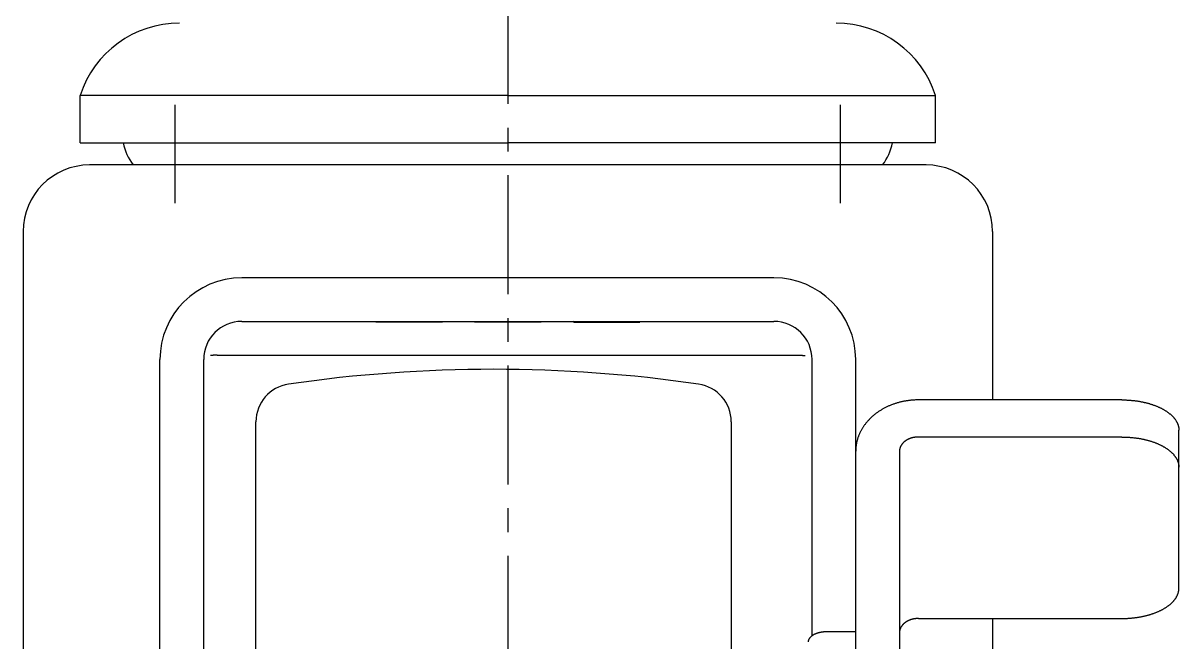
# Model space of a CAD drawing. Extents: x 5 to 224, y -17 to 261.
# Drawn here: x 30.4 to 91.2, y 97.6 to 130.1 of the extents above; entities that cross this region are included whole.
import ezdxf

# ---------------------------------------------------------------- set-up
doc = ezdxf.new("R2010")
doc.units = 0
doc.header["$LTSCALE"] = 5
doc.linetypes.add('CENTER', pattern=[2, 1.25, -0.25, 0.25, -0.25])
doc.layers.get('0').update_dxf_attribs({"linetype": 'CONTINUOUS'})
doc.layers.add('CENTER', color=1, linetype='CENTER')

msp = doc.modelspace()

# ---------------------------------------------------------------- linework, layer by layer
at = {"color": 7, "linetype": 'CONTINUOUS'}
for p, q in [((33.353216, 123.778729), (33.353216, 126.278729)), ((55.853216, 126.278729), (33.353216, 126.278729)), ((55.853216, 126.278729), (78.353216, 126.278729)), ((78.353216, 123.778729), (78.353216, 126.278729)), ((33.353216, 123.778729), (55.853216, 123.778729)), ((78.353216, 123.778729), (55.853216, 123.778729)), ((77.853216, 122.622479), (33.853216, 122.622479)), ((30.353216, 119.122479), (30.353216, 96.222978)), ((81.353216, 119.122479), (81.353216, 110.274116)), ((69.853216, 116.691337), (41.853216, 116.691337)), ((41.853216, 114.400089), (69.853216, 114.400089)), ((48.92139, 114.400089), (48.903212, 114.362479)), ((52.389115, 114.362479), (48.903212, 114.362479)), ((50.646163, 114.362479), (50.676083, 114.400089)), ((52.389115, 114.362479), (52.432543, 114.400089)), ((54.075042, 114.400089), (54.110265, 114.362479)), ((57.596168, 114.362479), (54.110265, 114.362479)), ((57.631391, 114.400089), (57.596168, 114.362479)), ((59.317318, 114.362479), (59.27389, 114.400089)), ((59.317318, 114.362479), (62.803221, 114.362479)), ((61.060269, 114.362479), (61.03035, 114.400089)), ((62.785042, 114.400089), (62.803221, 114.362479)), ((40.553216, 112.622479), (71.153216, 112.622479)), ((37.553216, 63.382479), (37.553216, 112.391337)), ((39.853216, 63.382479), (39.853216, 112.400089)), ((71.853216, 97.874005), (71.853216, 112.400089)), ((74.153216, 63.382479), (74.153216, 112.391337)), ((88.153216, 110.274116), (77.453216, 110.274116)), ((42.603216, 39.641563), (42.603216, 109.123396)), ((67.603216, 109.123396), (67.603216, 39.641563)), ((88.153216, 108.323605), (77.453216, 108.323605)), ((91.153216, 100.374816), (91.153216, 108.684358)), ((76.453216, 107.572353), (76.453216, 65.453325)), ((77.453216, 98.785058), (88.153216, 98.785058)), ((81.353216, 98.785058), (81.353216, 96.222978)), ((74.153216, 98.085973), (72.653216, 98.085973))]:
    msp.add_line(p, q, dxfattribs=at)
for points in [[(40.5532, 112.622, 0), (40.5506, 112.622, 0), (40.548, 112.622, 0), (40.5454, 112.622, 0), (40.5427, 112.622, 0), (40.5401, 112.622, 0), (40.5375, 112.622, 0), (40.5349, 112.622, 0), (40.5323, 112.622, 0), (40.5296, 112.622, 0), (40.527, 112.622, 0), (40.5244, 112.622, 0), (40.5218, 112.622, 0), (40.5192, 112.622, 0), (40.5165, 112.622, 0), (40.5139, 112.622, 0), (40.5113, 112.622, 0), (40.5087, 112.622, 0), (40.5061, 112.622, 0), (40.5035, 112.622, 0), (40.5008, 112.622, 0), (40.4982, 112.622, 0), (40.4956, 112.622, 0), (40.493, 112.622, 0), (40.4904, 112.622, 0), (40.4877, 112.622, 0), (40.4851, 112.622, 0), (40.4825, 112.622, 0), (40.4799, 112.622, 0), (40.4773, 112.622, 0), (40.4746, 112.622, 0), (40.472, 112.622, 0), (40.4694, 112.622, 0), (40.4668, 112.621, 0), (40.4642, 112.621, 0), (40.4615, 112.621, 0), (40.4589, 112.621, 0), (40.4563, 112.621, 0), (40.4537, 112.621, 0), (40.4511, 112.621, 0), (40.4485, 112.621, 0), (40.4458, 112.621, 0), (40.4432, 112.621, 0), (40.4406, 112.621, 0), (40.438, 112.621, 0), (40.4354, 112.621, 0), (40.4327, 112.621, 0), (40.4301, 112.62, 0), (40.4275, 112.62, 0), (40.4249, 112.62, 0), (40.4223, 112.62, 0), (40.4196, 112.62, 0), (40.417, 112.62, 0), (40.4144, 112.62, 0), (40.4118, 112.62, 0), (40.4092, 112.62, 0), (40.4066, 112.62, 0), (40.4039, 112.62, 0), (40.4013, 112.619, 0), (40.3987, 112.619, 0), (40.3961, 112.619, 0), (40.3935, 112.619, 0), (40.3908, 112.619, 0), (40.3882, 112.619, 0), (40.3856, 112.619, 0), (40.383, 112.619, 0), (40.3804, 112.619, 0), (40.3777, 112.618, 0), (40.3751, 112.618, 0), (40.3725, 112.618, 0), (40.3699, 112.618, 0), (40.3673, 112.618, 0), (40.3647, 112.618, 0), (40.362, 112.618, 0), (40.3594, 112.618, 0), (40.3568, 112.617, 0), (40.3542, 112.617, 0), (40.3516, 112.617, 0), (40.3489, 112.617, 0), (40.3463, 112.617, 0), (40.3437, 112.617, 0), (40.3411, 112.617, 0), (40.3385, 112.616, 0), (40.3359, 112.616, 0), (40.3332, 112.616, 0), (40.3306, 112.616, 0), (40.328, 112.616, 0), (40.3254, 112.616, 0), (40.3228, 112.616, 0), (40.3201, 112.615, 0), (40.3175, 112.615, 0), (40.3149, 112.615, 0), (40.3123, 112.615, 0), (40.3097, 112.615, 0), (40.3071, 112.615, 0), (40.3044, 112.614, 0), (40.3018, 112.614, 0), (40.2992, 112.614, 0), (40.2966, 112.614, 0), (40.294, 112.614, 0), (40.2914, 112.613, 0), (40.2887, 112.613, 0), (40.2861, 112.613, 0), (40.2835, 112.613, 0), (40.2809, 112.613, 0), (40.2783, 112.613, 0), (40.2756, 112.612, 0), (40.273, 112.612, 0), (40.2704, 112.612, 0), (40.2678, 112.612, 0), (40.2652, 112.612, 0), (40.2626, 112.611, 0), (40.2599, 112.611, 0), (40.2573, 112.611, 0), (40.2547, 112.611, 0), (40.2521, 112.611, 0), (40.2495, 112.61, 0), (40.2469, 112.61, 0), (40.2442, 112.61, 0), (40.2416, 112.61, 0), (40.239, 112.61, 0), (40.2364, 112.609, 0), (40.2338, 112.609, 0), (40.2312, 112.609, 0), (40.2285, 112.609, 0), (40.2259, 112.608, 0), (40.2233, 112.608, 0), (40.2207, 112.608, 0), (40.2181, 112.608, 0)], [(71.1532, 112.622, 0), (71.1558, 112.622, 0), (71.1585, 112.622, 0), (71.1611, 112.622, 0), (71.1637, 112.622, 0), (71.1663, 112.622, 0), (71.1689, 112.622, 0), (71.1715, 112.622, 0), (71.1742, 112.622, 0), (71.1768, 112.622, 0), (71.1794, 112.622, 0), (71.182, 112.622, 0), (71.1846, 112.622, 0), (71.1873, 112.622, 0), (71.1899, 112.622, 0), (71.1925, 112.622, 0), (71.1951, 112.622, 0), (71.1977, 112.622, 0), (71.2004, 112.622, 0), (71.203, 112.622, 0), (71.2056, 112.622, 0), (71.2082, 112.622, 0), (71.2108, 112.622, 0), (71.2135, 112.622, 0), (71.2161, 112.622, 0), (71.2187, 112.622, 0), (71.2213, 112.622, 0), (71.2239, 112.622, 0), (71.2266, 112.622, 0), (71.2292, 112.622, 0), (71.2318, 112.622, 0), (71.2344, 112.622, 0), (71.237, 112.622, 0), (71.2396, 112.621, 0), (71.2423, 112.621, 0), (71.2449, 112.621, 0), (71.2475, 112.621, 0), (71.2501, 112.621, 0), (71.2527, 112.621, 0), (71.2554, 112.621, 0), (71.258, 112.621, 0), (71.2606, 112.621, 0), (71.2632, 112.621, 0), (71.2658, 112.621, 0), (71.2685, 112.621, 0), (71.2711, 112.621, 0), (71.2737, 112.621, 0), (71.2763, 112.62, 0), (71.2789, 112.62, 0), (71.2815, 112.62, 0), (71.2842, 112.62, 0), (71.2868, 112.62, 0), (71.2894, 112.62, 0), (71.292, 112.62, 0), (71.2946, 112.62, 0), (71.2973, 112.62, 0), (71.2999, 112.62, 0), (71.3025, 112.62, 0), (71.3051, 112.619, 0), (71.3077, 112.619, 0), (71.3104, 112.619, 0), (71.313, 112.619, 0), (71.3156, 112.619, 0), (71.3182, 112.619, 0), (71.3208, 112.619, 0), (71.3234, 112.619, 0), (71.3261, 112.619, 0), (71.3287, 112.618, 0), (71.3313, 112.618, 0), (71.3339, 112.618, 0), (71.3365, 112.618, 0), (71.3392, 112.618, 0), (71.3418, 112.618, 0), (71.3444, 112.618, 0), (71.347, 112.618, 0), (71.3496, 112.617, 0), (71.3522, 112.617, 0), (71.3549, 112.617, 0), (71.3575, 112.617, 0), (71.3601, 112.617, 0), (71.3627, 112.617, 0), (71.3653, 112.617, 0), (71.368, 112.616, 0), (71.3706, 112.616, 0), (71.3732, 112.616, 0), (71.3758, 112.616, 0), (71.3784, 112.616, 0), (71.381, 112.616, 0), (71.3837, 112.616, 0), (71.3863, 112.615, 0), (71.3889, 112.615, 0), (71.3915, 112.615, 0), (71.3941, 112.615, 0), (71.3968, 112.615, 0), (71.3994, 112.615, 0), (71.402, 112.614, 0), (71.4046, 112.614, 0), (71.4072, 112.614, 0), (71.4098, 112.614, 0), (71.4125, 112.614, 0), (71.4151, 112.613, 0), (71.4177, 112.613, 0), (71.4203, 112.613, 0), (71.4229, 112.613, 0), (71.4256, 112.613, 0), (71.4282, 112.613, 0), (71.4308, 112.612, 0), (71.4334, 112.612, 0), (71.436, 112.612, 0), (71.4386, 112.612, 0), (71.4413, 112.612, 0), (71.4439, 112.611, 0), (71.4465, 112.611, 0), (71.4491, 112.611, 0), (71.4517, 112.611, 0), (71.4543, 112.611, 0), (71.457, 112.61, 0), (71.4596, 112.61, 0), (71.4622, 112.61, 0), (71.4648, 112.61, 0), (71.4674, 112.61, 0), (71.47, 112.609, 0), (71.4727, 112.609, 0), (71.4753, 112.609, 0), (71.4779, 112.609, 0), (71.4805, 112.608, 0), (71.4831, 112.608, 0), (71.4857, 112.608, 0), (71.4884, 112.608, 0)], [(77.4532, 110.274, 0), (77.4127, 110.274, 0), (77.3722, 110.273, 0), (77.3318, 110.272, 0), (77.2913, 110.271, 0), (77.2509, 110.269, 0), (77.2105, 110.267, 0), (77.1701, 110.264, 0), (77.1298, 110.261, 0), (77.0895, 110.258, 0), (77.0493, 110.254, 0), (77.0091, 110.25, 0), (76.969, 110.245, 0), (76.929, 110.24, 0), (76.889, 110.234, 0), (76.8492, 110.228, 0), (76.8094, 110.222, 0), (76.7697, 110.216, 0), (76.7302, 110.208, 0), (76.6907, 110.201, 0), (76.6514, 110.193, 0), (76.6122, 110.185, 0), (76.5731, 110.176, 0), (76.5341, 110.167, 0), (76.4953, 110.158, 0), (76.4566, 110.148, 0), (76.4181, 110.138, 0), (76.3797, 110.127, 0), (76.3415, 110.116, 0), (76.3034, 110.105, 0), (76.2656, 110.093, 0), (76.2279, 110.081, 0), (76.1904, 110.068, 0), (76.153, 110.056, 0), (76.1159, 110.042, 0), (76.079, 110.029, 0), (76.0423, 110.015, 0), (76.0058, 110, 0), (75.9695, 109.986, 0), (75.9334, 109.971, 0), (75.8976, 109.955, 0), (75.862, 109.939, 0), (75.8267, 109.923, 0), (75.7915, 109.907, 0), (75.7567, 109.89, 0), (75.7221, 109.873, 0), (75.6877, 109.855, 0), (75.6536, 109.837, 0), (75.6198, 109.819, 0), (75.5863, 109.8, 0), (75.553, 109.781, 0), (75.5201, 109.762, 0), (75.4874, 109.742, 0), (75.455, 109.723, 0), (75.423, 109.702, 0), (75.3912, 109.682, 0), (75.3597, 109.661, 0), (75.3286, 109.64, 0), (75.2977, 109.618, 0), (75.2672, 109.596, 0), (75.2371, 109.574, 0), (75.2072, 109.552, 0), (75.1777, 109.529, 0), (75.1486, 109.506, 0), (75.1198, 109.483, 0), (75.0913, 109.459, 0), (75.0632, 109.435, 0), (75.0355, 109.411, 0), (75.0081, 109.387, 0), (74.9811, 109.362, 0), (74.9544, 109.337, 0), (74.9282, 109.312, 0), (74.9023, 109.286, 0), (74.8768, 109.261, 0), (74.8517, 109.235, 0), (74.827, 109.208, 0), (74.8026, 109.182, 0), (74.7787, 109.155, 0), (74.7552, 109.128, 0), (74.7321, 109.101, 0), (74.7094, 109.073, 0), (74.6871, 109.046, 0), (74.6652, 109.018, 0), (74.6437, 108.99, 0), (74.6227, 108.961, 0), (74.6021, 108.933, 0), (74.5819, 108.904, 0), (74.5622, 108.875, 0), (74.5429, 108.846, 0), (74.524, 108.817, 0), (74.5056, 108.787, 0), (74.4876, 108.757, 0), (74.4701, 108.728, 0), (74.453, 108.697, 0), (74.4363, 108.667, 0), (74.4201, 108.637, 0), (74.4044, 108.606, 0), (74.3891, 108.576, 0), (74.3743, 108.545, 0), (74.36, 108.514, 0), (74.3461, 108.483, 0), (74.3327, 108.451, 0), (74.3198, 108.42, 0), (74.3073, 108.388, 0), (74.2953, 108.357, 0), (74.2838, 108.325, 0), (74.2728, 108.293, 0), (74.2622, 108.261, 0), (74.2521, 108.229, 0), (74.2425, 108.197, 0), (74.2334, 108.164, 0), (74.2248, 108.132, 0), (74.2166, 108.099, 0), (74.209, 108.067, 0), (74.2018, 108.034, 0), (74.1951, 108.002, 0), (74.1889, 107.969, 0), (74.1832, 107.936, 0), (74.178, 107.903, 0), (74.1733, 107.87, 0), (74.1691, 107.837, 0), (74.1654, 107.804, 0), (74.1622, 107.771, 0), (74.1594, 107.738, 0), (74.1572, 107.705, 0), (74.1555, 107.672, 0), (74.1542, 107.639, 0), (74.1535, 107.606, 0), (74.1532, 107.572, 0)], [(88.1532, 110.274, 0), (88.19, 110.274, 0), (88.2268, 110.274, 0), (88.2636, 110.273, 0), (88.3004, 110.272, 0), (88.3372, 110.271, 0), (88.3739, 110.27, 0), (88.4106, 110.268, 0), (88.4473, 110.266, 0), (88.4839, 110.264, 0), (88.5204, 110.262, 0), (88.557, 110.26, 0), (88.5934, 110.257, 0), (88.6298, 110.254, 0), (88.6661, 110.251, 0), (88.7023, 110.247, 0), (88.7385, 110.244, 0), (88.7746, 110.24, 0), (88.8105, 110.235, 0), (88.8464, 110.231, 0), (88.8822, 110.226, 0), (88.9178, 110.222, 0), (88.9534, 110.217, 0), (88.9888, 110.211, 0), (89.0241, 110.206, 0), (89.0592, 110.2, 0), (89.0943, 110.194, 0), (89.1291, 110.188, 0), (89.1639, 110.181, 0), (89.1985, 110.174, 0), (89.2329, 110.168, 0), (89.2672, 110.16, 0), (89.3013, 110.153, 0), (89.3352, 110.146, 0), (89.3689, 110.138, 0), (89.4025, 110.13, 0), (89.4359, 110.121, 0), (89.4691, 110.113, 0), (89.502, 110.104, 0), (89.5348, 110.095, 0), (89.5674, 110.086, 0), (89.5998, 110.077, 0), (89.6319, 110.068, 0), (89.6638, 110.058, 0), (89.6955, 110.048, 0), (89.727, 110.038, 0), (89.7582, 110.027, 0), (89.7892, 110.017, 0), (89.8199, 110.006, 0), (89.8504, 109.995, 0), (89.8806, 109.984, 0), (89.9106, 109.973, 0), (89.9403, 109.961, 0), (89.9697, 109.95, 0), (89.9989, 109.938, 0), (90.0278, 109.926, 0), (90.0564, 109.913, 0), (90.0847, 109.901, 0), (90.1127, 109.888, 0), (90.1405, 109.875, 0), (90.1679, 109.862, 0), (90.195, 109.849, 0), (90.2218, 109.836, 0), (90.2483, 109.822, 0), (90.2745, 109.808, 0), (90.3004, 109.795, 0), (90.326, 109.781, 0), (90.3512, 109.766, 0), (90.3761, 109.752, 0), (90.4006, 109.737, 0), (90.4248, 109.723, 0), (90.4487, 109.708, 0), (90.4722, 109.693, 0), (90.4954, 109.678, 0), (90.5183, 109.662, 0), (90.5407, 109.647, 0), (90.5628, 109.631, 0), (90.5846, 109.616, 0), (90.606, 109.6, 0), (90.627, 109.584, 0), (90.6476, 109.568, 0), (90.6679, 109.551, 0), (90.6878, 109.535, 0), (90.7073, 109.518, 0), (90.7264, 109.502, 0), (90.7451, 109.485, 0), (90.7635, 109.468, 0), (90.7814, 109.451, 0), (90.799, 109.434, 0), (90.8161, 109.417, 0), (90.8329, 109.399, 0), (90.8492, 109.382, 0), (90.8652, 109.364, 0), (90.8807, 109.346, 0), (90.8958, 109.329, 0), (90.9106, 109.311, 0), (90.9249, 109.293, 0), (90.9387, 109.275, 0), (90.9522, 109.257, 0), (90.9652, 109.238, 0), (90.9778, 109.22, 0), (90.99, 109.202, 0), (91.0018, 109.183, 0), (91.0131, 109.164, 0), (91.024, 109.146, 0), (91.0345, 109.127, 0), (91.0445, 109.108, 0), (91.0541, 109.09, 0), (91.0633, 109.071, 0), (91.072, 109.052, 0), (91.0803, 109.033, 0), (91.0882, 109.014, 0), (91.0956, 108.995, 0), (91.1025, 108.975, 0), (91.109, 108.956, 0), (91.1151, 108.937, 0), (91.1207, 108.918, 0), (91.1259, 108.898, 0), (91.1307, 108.879, 0), (91.1349, 108.86, 0), (91.1388, 108.84, 0), (91.1422, 108.821, 0), (91.1451, 108.801, 0), (91.1476, 108.782, 0), (91.1496, 108.762, 0), (91.1512, 108.743, 0), (91.1523, 108.723, 0), (91.153, 108.704, 0), (91.1532, 108.684, 0)], [(77.4532, 108.324, 0), (77.4409, 108.324, 0), (77.4287, 108.323, 0), (77.4164, 108.323, 0), (77.4041, 108.323, 0), (77.3919, 108.322, 0), (77.3797, 108.322, 0), (77.3674, 108.321, 0), (77.3552, 108.32, 0), (77.343, 108.319, 0), (77.3308, 108.318, 0), (77.3186, 108.317, 0), (77.3065, 108.315, 0), (77.2944, 108.314, 0), (77.2823, 108.313, 0), (77.2702, 108.311, 0), (77.2581, 108.309, 0), (77.2461, 108.307, 0), (77.2341, 108.305, 0), (77.2222, 108.303, 0), (77.2102, 108.301, 0), (77.1984, 108.299, 0), (77.1865, 108.296, 0), (77.1747, 108.294, 0), (77.1629, 108.291, 0), (77.1512, 108.289, 0), (77.1395, 108.286, 0), (77.1279, 108.283, 0), (77.1163, 108.28, 0), (77.1048, 108.277, 0), (77.0933, 108.273, 0), (77.0819, 108.27, 0), (77.0705, 108.266, 0), (77.0592, 108.263, 0), (77.048, 108.259, 0), (77.0368, 108.255, 0), (77.0257, 108.251, 0), (77.0146, 108.247, 0), (77.0036, 108.243, 0), (76.9927, 108.239, 0), (76.9818, 108.235, 0), (76.971, 108.231, 0), (76.9603, 108.226, 0), (76.9497, 108.221, 0), (76.9391, 108.217, 0), (76.9286, 108.212, 0), (76.9182, 108.207, 0), (76.9079, 108.202, 0), (76.8976, 108.197, 0), (76.8875, 108.192, 0), (76.8774, 108.187, 0), (76.8674, 108.181, 0), (76.8575, 108.176, 0), (76.8477, 108.17, 0), (76.838, 108.165, 0), (76.8284, 108.159, 0), (76.8188, 108.153, 0), (76.8094, 108.147, 0), (76.8, 108.141, 0), (76.7908, 108.135, 0), (76.7817, 108.129, 0), (76.7726, 108.123, 0), (76.7637, 108.116, 0), (76.7548, 108.11, 0), (76.7461, 108.104, 0), (76.7375, 108.097, 0), (76.729, 108.09, 0), (76.7206, 108.084, 0), (76.7123, 108.077, 0), (76.7041, 108.07, 0), (76.696, 108.063, 0), (76.688, 108.056, 0), (76.6802, 108.049, 0), (76.6725, 108.042, 0), (76.6649, 108.035, 0), (76.6574, 108.027, 0), (76.65, 108.02, 0), (76.6428, 108.012, 0), (76.6356, 108.005, 0), (76.6286, 107.997, 0), (76.6217, 107.99, 0), (76.615, 107.982, 0), (76.6084, 107.974, 0), (76.6019, 107.966, 0), (76.5955, 107.959, 0), (76.5892, 107.951, 0), (76.5831, 107.943, 0), (76.5771, 107.935, 0), (76.5713, 107.926, 0), (76.5656, 107.918, 0), (76.56, 107.91, 0), (76.5545, 107.902, 0), (76.5492, 107.894, 0), (76.544, 107.885, 0), (76.539, 107.877, 0), (76.5341, 107.868, 0), (76.5293, 107.86, 0), (76.5247, 107.851, 0), (76.5202, 107.843, 0), (76.5159, 107.834, 0), (76.5117, 107.825, 0), (76.5076, 107.817, 0), (76.5037, 107.808, 0), (76.4999, 107.799, 0), (76.4963, 107.79, 0), (76.4928, 107.782, 0), (76.4894, 107.773, 0), (76.4862, 107.764, 0), (76.4832, 107.755, 0), (76.4803, 107.746, 0), (76.4775, 107.737, 0), (76.4749, 107.728, 0), (76.4724, 107.719, 0), (76.4701, 107.71, 0), (76.4679, 107.701, 0), (76.4659, 107.692, 0), (76.464, 107.683, 0), (76.4623, 107.673, 0), (76.4607, 107.664, 0), (76.4593, 107.655, 0), (76.458, 107.646, 0), (76.4569, 107.637, 0), (76.4559, 107.628, 0), (76.4551, 107.618, 0), (76.4544, 107.609, 0), (76.4539, 107.6, 0), (76.4535, 107.591, 0), (76.4533, 107.582, 0), (76.4532, 107.572, 0)], [(88.1532, 108.324, 0), (88.19, 108.323, 0), (88.2268, 108.323, 0), (88.2636, 108.323, 0), (88.3004, 108.322, 0), (88.3372, 108.321, 0), (88.3739, 108.319, 0), (88.4106, 108.318, 0), (88.4473, 108.316, 0), (88.4839, 108.314, 0), (88.5204, 108.312, 0), (88.557, 108.309, 0), (88.5934, 108.306, 0), (88.6298, 108.303, 0), (88.6661, 108.3, 0), (88.7023, 108.297, 0), (88.7385, 108.293, 0), (88.7746, 108.289, 0), (88.8105, 108.285, 0), (88.8464, 108.281, 0), (88.8822, 108.276, 0), (88.9178, 108.271, 0), (88.9534, 108.266, 0), (88.9888, 108.261, 0), (89.0241, 108.255, 0), (89.0592, 108.249, 0), (89.0943, 108.243, 0), (89.1291, 108.237, 0), (89.1639, 108.231, 0), (89.1985, 108.224, 0), (89.2329, 108.217, 0), (89.2672, 108.21, 0), (89.3013, 108.203, 0), (89.3352, 108.195, 0), (89.3689, 108.187, 0), (89.4025, 108.179, 0), (89.4359, 108.171, 0), (89.4691, 108.163, 0), (89.502, 108.154, 0), (89.5348, 108.145, 0), (89.5674, 108.136, 0), (89.5998, 108.127, 0), (89.6319, 108.117, 0), (89.6638, 108.107, 0), (89.6955, 108.097, 0), (89.727, 108.087, 0), (89.7582, 108.077, 0), (89.7892, 108.066, 0), (89.8199, 108.056, 0), (89.8504, 108.045, 0), (89.8806, 108.034, 0), (89.9106, 108.022, 0), (89.9403, 108.011, 0), (89.9697, 107.999, 0), (89.9989, 107.987, 0), (90.0278, 107.975, 0), (90.0564, 107.963, 0), (90.0847, 107.95, 0), (90.1127, 107.938, 0), (90.1405, 107.925, 0), (90.1679, 107.912, 0), (90.195, 107.899, 0), (90.2218, 107.885, 0), (90.2483, 107.872, 0), (90.2745, 107.858, 0), (90.3004, 107.844, 0), (90.326, 107.83, 0), (90.3512, 107.816, 0), (90.3761, 107.801, 0), (90.4006, 107.787, 0), (90.4248, 107.772, 0), (90.4487, 107.757, 0), (90.4722, 107.742, 0), (90.4954, 107.727, 0), (90.5183, 107.712, 0), (90.5407, 107.696, 0), (90.5628, 107.681, 0), (90.5846, 107.665, 0), (90.606, 107.649, 0), (90.627, 107.633, 0), (90.6476, 107.617, 0), (90.6679, 107.601, 0), (90.6878, 107.584, 0), (90.7073, 107.568, 0), (90.7264, 107.551, 0), (90.7451, 107.534, 0), (90.7635, 107.517, 0), (90.7814, 107.5, 0), (90.799, 107.483, 0), (90.8161, 107.466, 0), (90.8329, 107.449, 0), (90.8492, 107.431, 0), (90.8652, 107.414, 0), (90.8807, 107.396, 0), (90.8958, 107.378, 0), (90.9106, 107.36, 0), (90.9249, 107.342, 0), (90.9387, 107.324, 0), (90.9522, 107.306, 0), (90.9652, 107.288, 0), (90.9778, 107.269, 0), (90.99, 107.251, 0), (91.0018, 107.233, 0), (91.0131, 107.214, 0), (91.024, 107.195, 0), (91.0345, 107.177, 0), (91.0445, 107.158, 0), (91.0541, 107.139, 0), (91.0633, 107.12, 0), (91.072, 107.101, 0), (91.0803, 107.082, 0), (91.0882, 107.063, 0), (91.0956, 107.044, 0), (91.1025, 107.025, 0), (91.109, 107.006, 0), (91.1151, 106.986, 0), (91.1207, 106.967, 0), (91.1259, 106.948, 0), (91.1307, 106.928, 0), (91.1349, 106.909, 0), (91.1388, 106.89, 0), (91.1422, 106.87, 0), (91.1451, 106.851, 0), (91.1476, 106.831, 0), (91.1496, 106.812, 0), (91.1512, 106.792, 0), (91.1523, 106.773, 0), (91.153, 106.753, 0), (91.1532, 106.734, 0)], [(88.1532, 98.7851, 0), (88.19, 98.7852, 0), (88.2268, 98.7855, 0), (88.2636, 98.7861, 0), (88.3004, 98.787, 0), (88.3372, 98.7881, 0), (88.3739, 98.7894, 0), (88.4106, 98.7909, 0), (88.4473, 98.7927, 0), (88.4839, 98.7947, 0), (88.5204, 98.797, 0), (88.557, 98.7995, 0), (88.5934, 98.8023, 0), (88.6298, 98.8052, 0), (88.6661, 98.8085, 0), (88.7023, 98.8119, 0), (88.7385, 98.8156, 0), (88.7746, 98.8195, 0), (88.8105, 98.8237, 0), (88.8464, 98.8281, 0), (88.8822, 98.8327, 0), (88.9178, 98.8376, 0), (88.9534, 98.8426, 0), (88.9888, 98.848, 0), (89.0241, 98.8535, 0), (89.0592, 98.8593, 0), (89.0943, 98.8653, 0), (89.1291, 98.8715, 0), (89.1639, 98.878, 0), (89.1985, 98.8847, 0), (89.2329, 98.8916, 0), (89.2672, 98.8987, 0), (89.3013, 98.9061, 0), (89.3352, 98.9136, 0), (89.3689, 98.9214, 0), (89.4025, 98.9295, 0), (89.4359, 98.9377, 0), (89.4691, 98.9461, 0), (89.502, 98.9548, 0), (89.5348, 98.9637, 0), (89.5674, 98.9728, 0), (89.5998, 98.9821, 0), (89.6319, 98.9916, 0), (89.6638, 99.0013, 0), (89.6955, 99.0112, 0), (89.727, 99.0214, 0), (89.7582, 99.0317, 0), (89.7892, 99.0422, 0), (89.8199, 99.053, 0), (89.8504, 99.0639, 0), (89.8806, 99.0751, 0), (89.9106, 99.0864, 0), (89.9403, 99.0979, 0), (89.9697, 99.1096, 0), (89.9989, 99.1215, 0), (90.0278, 99.1336, 0), (90.0564, 99.1459, 0), (90.0847, 99.1584, 0), (90.1127, 99.171, 0), (90.1405, 99.1839, 0), (90.1679, 99.1969, 0), (90.195, 99.2101, 0), (90.2218, 99.2234, 0), (90.2483, 99.237, 0), (90.2745, 99.2507, 0), (90.3004, 99.2646, 0), (90.326, 99.2786, 0), (90.3512, 99.2928, 0), (90.3761, 99.3072, 0), (90.4006, 99.3217, 0), (90.4248, 99.3364, 0), (90.4487, 99.3513, 0), (90.4722, 99.3663, 0), (90.4954, 99.3814, 0), (90.5183, 99.3967, 0), (90.5407, 99.4122, 0), (90.5628, 99.4278, 0), (90.5846, 99.4435, 0), (90.606, 99.4594, 0), (90.627, 99.4754, 0), (90.6476, 99.4916, 0), (90.6679, 99.5079, 0), (90.6878, 99.5243, 0), (90.7073, 99.5408, 0), (90.7264, 99.5575, 0), (90.7451, 99.5743, 0), (90.7635, 99.5912, 0), (90.7814, 99.6083, 0), (90.799, 99.6254, 0), (90.8161, 99.6427, 0), (90.8329, 99.66, 0), (90.8492, 99.6775, 0), (90.8652, 99.6951, 0), (90.8807, 99.7128, 0), (90.8958, 99.7306, 0), (90.9106, 99.7485, 0), (90.9249, 99.7664, 0), (90.9387, 99.7845, 0), (90.9522, 99.8027, 0), (90.9652, 99.8209, 0), (90.9778, 99.8392, 0), (90.99, 99.8577, 0), (91.0018, 99.8761, 0), (91.0131, 99.8947, 0), (91.024, 99.9133, 0), (91.0345, 99.932, 0), (91.0445, 99.9508, 0), (91.0541, 99.9696, 0), (91.0633, 99.9885, 0), (91.072, 100.007, 0), (91.0803, 100.026, 0), (91.0882, 100.046, 0), (91.0956, 100.065, 0), (91.1025, 100.084, 0), (91.109, 100.103, 0), (91.1151, 100.122, 0), (91.1207, 100.142, 0), (91.1259, 100.161, 0), (91.1307, 100.18, 0), (91.1349, 100.2, 0), (91.1388, 100.219, 0), (91.1422, 100.238, 0), (91.1451, 100.258, 0), (91.1476, 100.277, 0), (91.1496, 100.297, 0), (91.1512, 100.316, 0), (91.1523, 100.336, 0), (91.153, 100.355, 0), (91.1532, 100.375, 0)], [(77.4532, 98.7851, 0), (77.4409, 98.785, 0), (77.4287, 98.7848, 0), (77.4164, 98.7845, 0), (77.4041, 98.7842, 0), (77.3919, 98.7836, 0), (77.3797, 98.783, 0), (77.3674, 98.7823, 0), (77.3552, 98.7814, 0), (77.343, 98.7805, 0), (77.3308, 98.7794, 0), (77.3186, 98.7782, 0), (77.3065, 98.7769, 0), (77.2944, 98.7755, 0), (77.2823, 98.774, 0), (77.2702, 98.7724, 0), (77.2581, 98.7706, 0), (77.2461, 98.7688, 0), (77.2341, 98.7668, 0), (77.2222, 98.7647, 0), (77.2102, 98.7625, 0), (77.1984, 98.7602, 0), (77.1865, 98.7578, 0), (77.1747, 98.7553, 0), (77.1629, 98.7527, 0), (77.1512, 98.75, 0), (77.1395, 98.7471, 0), (77.1279, 98.7442, 0), (77.1163, 98.7411, 0), (77.1048, 98.738, 0), (77.0933, 98.7347, 0), (77.0819, 98.7313, 0), (77.0705, 98.7279, 0), (77.0592, 98.7243, 0), (77.048, 98.7206, 0), (77.0368, 98.7168, 0), (77.0257, 98.7129, 0), (77.0146, 98.7089, 0), (77.0036, 98.7048, 0), (76.9927, 98.7006, 0), (76.9818, 98.6964, 0), (76.971, 98.692, 0), (76.9603, 98.6875, 0), (76.9497, 98.6829, 0), (76.9391, 98.6782, 0), (76.9286, 98.6734, 0), (76.9182, 98.6685, 0), (76.9079, 98.6635, 0), (76.8976, 98.6584, 0), (76.8875, 98.6533, 0), (76.8774, 98.648, 0), (76.8674, 98.6427, 0), (76.8575, 98.6372, 0), (76.8477, 98.6317, 0), (76.838, 98.6261, 0), (76.8284, 98.6203, 0), (76.8188, 98.6145, 0), (76.8094, 98.6086, 0), (76.8, 98.6027, 0), (76.7908, 98.5966, 0), (76.7817, 98.5904, 0), (76.7726, 98.5842, 0), (76.7637, 98.5779, 0), (76.7548, 98.5715, 0), (76.7461, 98.565, 0), (76.7375, 98.5585, 0), (76.729, 98.5518, 0), (76.7206, 98.5451, 0), (76.7123, 98.5383, 0), (76.7041, 98.5314, 0), (76.696, 98.5245, 0), (76.688, 98.5175, 0), (76.6802, 98.5104, 0), (76.6725, 98.5032, 0), (76.6649, 98.496, 0), (76.6574, 98.4887, 0), (76.65, 98.4813, 0), (76.6428, 98.4739, 0), (76.6356, 98.4664, 0), (76.6286, 98.4588, 0), (76.6217, 98.4512, 0), (76.615, 98.4435, 0), (76.6084, 98.4357, 0), (76.6019, 98.4279, 0), (76.5955, 98.42, 0), (76.5892, 98.4121, 0), (76.5831, 98.4041, 0), (76.5771, 98.396, 0), (76.5713, 98.3879, 0), (76.5656, 98.3798, 0), (76.56, 98.3716, 0), (76.5545, 98.3633, 0), (76.5492, 98.355, 0), (76.544, 98.3466, 0), (76.539, 98.3382, 0), (76.5341, 98.3298, 0), (76.5293, 98.3213, 0), (76.5247, 98.3128, 0), (76.5202, 98.3042, 0), (76.5159, 98.2956, 0), (76.5117, 98.2869, 0), (76.5076, 98.2782, 0), (76.5037, 98.2695, 0), (76.4999, 98.2607, 0), (76.4963, 98.2519, 0), (76.4928, 98.243, 0), (76.4894, 98.2342, 0), (76.4862, 98.2253, 0), (76.4832, 98.2163, 0), (76.4803, 98.2074, 0), (76.4775, 98.1984, 0), (76.4749, 98.1894, 0), (76.4724, 98.1804, 0), (76.4701, 98.1713, 0), (76.4679, 98.1622, 0), (76.4659, 98.1531, 0), (76.464, 98.144, 0), (76.4623, 98.1349, 0), (76.4607, 98.1258, 0), (76.4593, 98.1166, 0), (76.458, 98.1074, 0), (76.4569, 98.0983, 0), (76.4559, 98.0891, 0), (76.4551, 98.0799, 0), (76.4544, 98.0707, 0), (76.4539, 98.0615, 0), (76.4535, 98.0522, 0), (76.4533, 98.043, 0), (76.4532, 98.0338, 0)], [(72.6532, 98.086, 0), (72.6409, 98.0859, 0), (72.6287, 98.0858, 0), (72.6164, 98.0856, 0), (72.6041, 98.0853, 0), (72.5919, 98.085, 0), (72.5797, 98.0845, 0), (72.5674, 98.084, 0), (72.5552, 98.0834, 0), (72.543, 98.0827, 0), (72.5308, 98.082, 0), (72.5186, 98.0812, 0), (72.5065, 98.0802, 0), (72.4944, 98.0792, 0), (72.4823, 98.0782, 0), (72.4702, 98.077, 0), (72.4581, 98.0758, 0), (72.4461, 98.0745, 0), (72.4341, 98.0731, 0), (72.4222, 98.0716, 0), (72.4102, 98.0701, 0), (72.3984, 98.0685, 0), (72.3865, 98.0668, 0), (72.3747, 98.065, 0), (72.3629, 98.0632, 0), (72.3512, 98.0612, 0), (72.3395, 98.0592, 0), (72.3279, 98.0571, 0), (72.3163, 98.055, 0), (72.3048, 98.0528, 0), (72.2933, 98.0505, 0), (72.2819, 98.0481, 0), (72.2705, 98.0456, 0), (72.2592, 98.0431, 0), (72.248, 98.0405, 0), (72.2368, 98.0378, 0), (72.2257, 98.0351, 0), (72.2146, 98.0323, 0), (72.2036, 98.0294, 0), (72.1927, 98.0264, 0), (72.1818, 98.0234, 0), (72.171, 98.0203, 0), (72.1603, 98.0171, 0), (72.1497, 98.0139, 0), (72.1391, 98.0106, 0), (72.1286, 98.0072, 0), (72.1182, 98.0038, 0), (72.1079, 98.0002, 0), (72.0976, 97.9967, 0), (72.0875, 97.993, 0), (72.0774, 97.9893, 0), (72.0674, 97.9855, 0), (72.0575, 97.9817, 0), (72.0477, 97.9778, 0), (72.038, 97.9738, 0), (72.0284, 97.9698, 0), (72.0188, 97.9657, 0), (72.0094, 97.9615, 0), (72, 97.9573, 0), (71.9908, 97.953, 0), (71.9817, 97.9487, 0), (71.9726, 97.9443, 0), (71.9637, 97.9398, 0), (71.9548, 97.9353, 0), (71.9461, 97.9308, 0), (71.9375, 97.9261, 0), (71.929, 97.9215, 0), (71.9206, 97.9167, 0), (71.9123, 97.9119, 0), (71.9041, 97.9071, 0), (71.896, 97.9022, 0), (71.888, 97.8972, 0), (71.8802, 97.8922, 0), (71.8725, 97.8872, 0), (71.8649, 97.8821, 0), (71.8574, 97.8769, 0), (71.85, 97.8717, 0), (71.8428, 97.8665, 0), (71.8356, 97.8612, 0), (71.8286, 97.8558, 0), (71.8217, 97.8505, 0), (71.815, 97.845, 0), (71.8084, 97.8396, 0), (71.8019, 97.834, 0), (71.7955, 97.8285, 0), (71.7892, 97.8229, 0), (71.7831, 97.8172, 0), (71.7771, 97.8116, 0), (71.7713, 97.8059, 0), (71.7656, 97.8001, 0), (71.76, 97.7943, 0), (71.7545, 97.7885, 0), (71.7492, 97.7826, 0), (71.744, 97.7767, 0), (71.739, 97.7708, 0), (71.7341, 97.7648, 0), (71.7293, 97.7588, 0), (71.7247, 97.7528, 0), (71.7202, 97.7468, 0), (71.7159, 97.7407, 0), (71.7117, 97.7346, 0), (71.7076, 97.7284, 0), (71.7037, 97.7223, 0), (71.6999, 97.7161, 0), (71.6963, 97.7099, 0), (71.6928, 97.7036, 0), (71.6894, 97.6974, 0), (71.6862, 97.6911, 0), (71.6832, 97.6848, 0), (71.6803, 97.6785, 0), (71.6775, 97.6722, 0), (71.6749, 97.6658, 0), (71.6724, 97.6594, 0), (71.6701, 97.653, 0), (71.6679, 97.6466, 0), (71.6659, 97.6402, 0), (71.664, 97.6338, 0), (71.6623, 97.6274, 0), (71.6607, 97.6209, 0), (71.6593, 97.6145, 0), (71.658, 97.608, 0), (71.6569, 97.6015, 0), (71.6559, 97.595, 0), (71.6551, 97.5885, 0), (71.6544, 97.5821, 0), (71.6539, 97.5756, 0), (71.6535, 97.5691, 0), (71.6533, 97.5626, 0), (71.6532, 97.5561, 0)]]:
    msp.add_polyline3d(points, dxfattribs=at)
for centre, radius, start, end in [((38.583895, 124.578729), 5.5, 90, 161.995547), ((73.122538, 124.578729), 5.5, 18.004453, 90), ((38.353216, 124.300729), 2.778, 190.830546, 217.165664), ((73.353216, 124.300729), 2.778, 322.834336, 349.169454), ((33.853216, 119.122479), 3.5, 90, 180), ((77.853216, 119.122479), 3.5, 0, 90), ((41.853216, 112.391337), 4.3, 90, 180), ((69.853216, 112.391337), 4.3, 0, 90), ((41.853216, 112.400089), 2, 90, 180), ((69.853216, 112.400089), 2, 0, 90), ((55.103216, 36.882479), 75, 81.730142, 98.269858), ((44.603216, 109.123396), 2, 98.269858, 180), ((65.603216, 109.123396), 2, 0, 81.730142)]:
    msp.add_arc(centre, radius, start, end, dxfattribs=at)
at = {"layer": 'CENTER', "color": 1, "linetype": 'CENTER'}
for p, q in [((55.853216, 172.078729), (55.853216, 33.882479)), ((38.353216, 120.622729), (38.353216, 125.778729)), ((73.353216, 120.622729), (73.353216, 125.778729))]:
    msp.add_line(p, q, dxfattribs=at)

doc.saveas('drawing.dxf')
